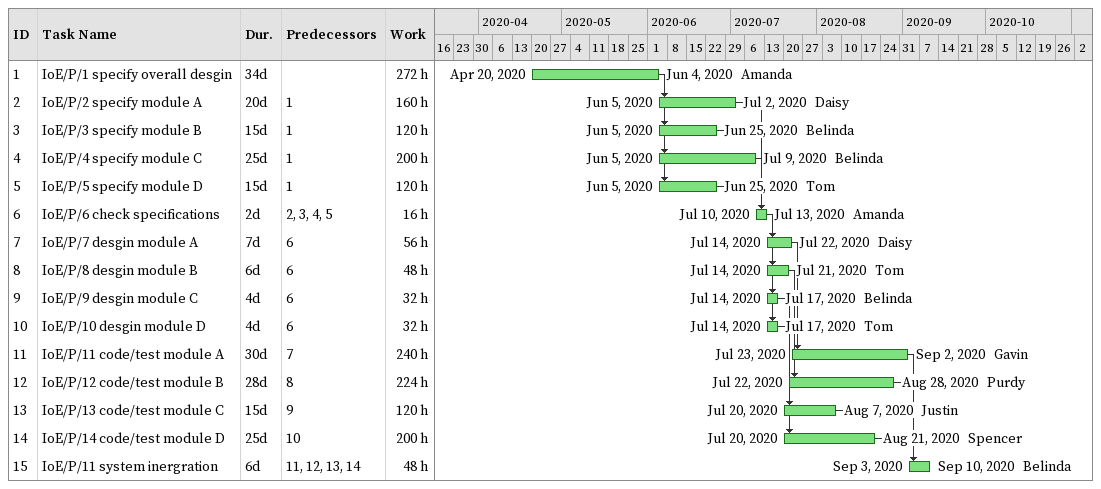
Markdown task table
| ID | Task | Duration | Start | Finish | Predecessors | Resources | Work (h) |
|---|---|---|---|---|---|---|---|
| 1 | IoE/P/1 specify overall desgin | 34d | 2020-04-20 | 2020-06-04 |  | Amanda | 272 |
| 2 | IoE/P/2 specify module A | 20d | 2020-06-05 | 2020-07-02 | 1 | Daisy | 160 |
| 3 | IoE/P/3 specify module B | 15d | 2020-06-05 | 2020-06-25 | 1 | Belinda | 120 |
| 4 | IoE/P/4 specify module C | 25d | 2020-06-05 | 2020-07-09 | 1 | Belinda | 200 |
| 5 | IoE/P/5 specify module D | 15d | 2020-06-05 | 2020-06-25 | 1 | Tom | 120 |
| 6 | IoE/P/6 check specifications | 2d | 2020-07-10 | 2020-07-13 | 2, 3, 4, 5 | Amanda | 16 |
| 7 | IoE/P/7 desgin module A | 7d | 2020-07-14 | 2020-07-22 | 6 | Daisy | 56 |
| 8 | IoE/P/8 desgin module B | 6d | 2020-07-14 | 2020-07-21 | 6 | Tom | 48 |
| 9 | IoE/P/9 desgin module C | 4d | 2020-07-14 | 2020-07-17 | 6 | Belinda | 32 |
| 10 | IoE/P/10 desgin module D | 4d | 2020-07-14 | 2020-07-17 | 6 | Tom | 32 |
| 11 | IoE/P/11 code/test module A | 30d | 2020-07-23 | 2020-09-02 | 7 | Gavin | 240 |
| 12 | IoE/P/12 code/test module B | 28d | 2020-07-22 | 2020-08-28 | 8 | Purdy | 224 |
| 13 | IoE/P/13 code/test module C | 15d | 2020-07-20 | 2020-08-07 | 9 | Justin | 120 |
| 14 | IoE/P/14 code/test module D | 25d | 2020-07-20 | 2020-08-21 | 10 | Spencer | 200 |
| 15 | IoE/P/11 system inergration | 6d | 2020-09-03 | 2020-09-10 | 11, 12, 13, 14 | Belinda | 48 |
